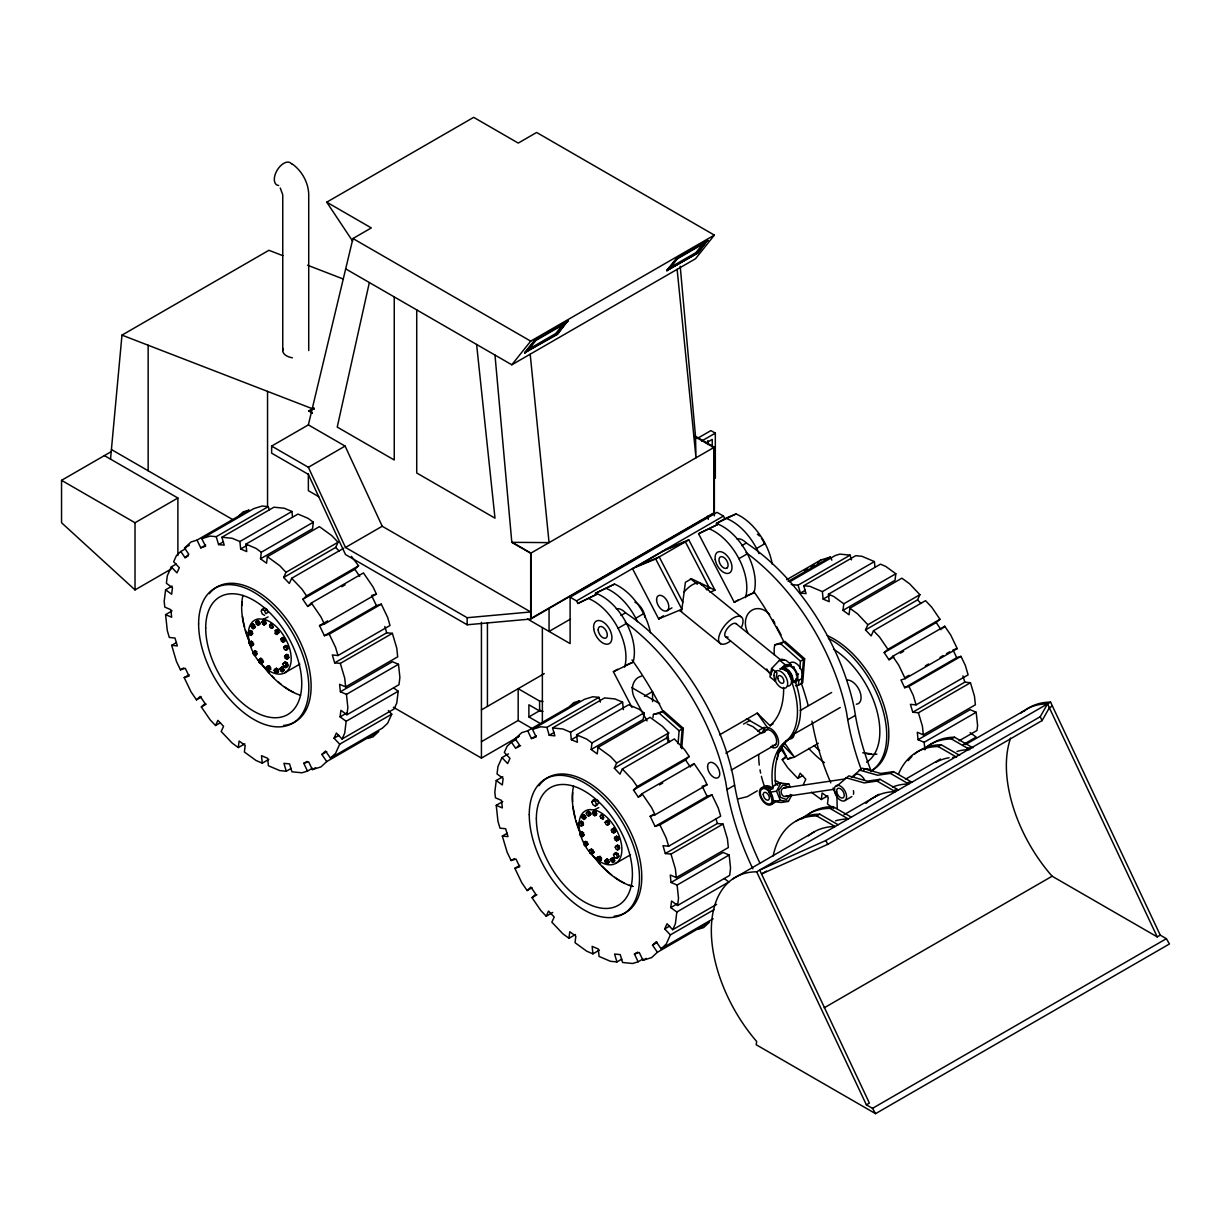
<?xml version="1.0" encoding="UTF-8"?>
<svg xmlns="http://www.w3.org/2000/svg" width="1231" height="1231" viewBox="0 0 1231 1231"><rect width="100%" height="100%" fill="white"/><g stroke="black" fill="none" stroke-linecap="round" stroke-linejoin="round"><path stroke-width="1.5" d="M678.066 743.693L679.112 730.737L659.354 713.318L653.461 714.426A31.114 17.926 60.1 0 0 652.953 717.565M680.681 747.479L682.189 728.983L662.416 711.564L653.461 714.426M681.682 748.663L683.328 728.321L663.571 710.903L659.354 713.318M795.534 685.759L798.473 685.221L798.934 679.666M799.827 668.571L800.427 661.17L780.669 643.751L774.776 644.844A31.114 17.926 60.1 0 0 774.468 655.077M780.669 643.751L784.886 641.32L804.643 658.739L802.704 682.79L798.473 685.221M110.528 459.117L121.977 335.124L268.927 250.293L282.884 255.679M172.094 586.064L165.585 589.818L164.169 601.405L164.785 607.098L170.847 609.684L171.663 617.223L165.585 614.638L167.308 630.672L169.324 637.473L174.987 638.027L177.326 645.906L171.663 645.352L176.479 661.539L180.449 669.818L185.312 668.325L189.035 676.081L184.188 677.589L191.067 691.93L196.483 699.839L201.361 697.023M343.711 548.226L291.67 578.278L289.331 583.448L283.669 577.477L335.709 547.426L338.048 542.255L331.831 535.685L319.414 526.637L267.373 556.674L266.573 563.229L260.51 558.797L261.311 552.242L313.351 522.206L308.058 518.343L297.994 514.066L245.954 544.117L246.754 551.58L240.676 548.995L239.891 541.532L232.244 538.286L221.888 537.255L224.227 545.133L218.579 544.579L216.225 536.685L210.101 536.085L201.807 538.639L205.546 546.241L200.761 547.872L197.037 540.117L191.067 541.963L184.527 548.026L188.789 554.242L185.05 557.705L180.803 551.488L185.681 548.657M196.483 699.839L200.207 696.392L205.069 703.501L201.345 706.948L210.101 719.766L215.548 725.521L217.887 720.335L223.55 726.305L221.195 731.491L232.244 743.139L238.306 747.571L239.106 741.031L245.184 745.447L244.384 752.003L256.017 760.481L262.28 763.143L268.789 759.389M313.351 522.206L312.551 528.745L260.51 558.797M312.366 768.252L307.488 771.068L303.765 763.312L308.627 761.804L312.351 769.575L320.952 766.913L326.723 761.574L321.86 754.465L325.584 751.002L330.447 758.111L335.555 753.372L339.71 744.186L334.047 738.215L336.386 733.045L342.049 739.015L344.726 733.091L346.157 721.289L340.095 716.873L340.895 710.318L346.957 714.749L398.998 684.698L399.89 677.404L398.49 664.309L392.427 661.724L340.387 691.776L339.587 684.298L345.649 686.883L397.69 656.846L396.767 648.152L392.366 633.35L386.703 632.796L334.663 662.847L332.324 654.954L337.986 655.523L390.027 625.471L387.596 617.285L381.287 604.159L376.424 605.652L324.384 635.704L319.521 625.594L327.661 620.901M346.957 714.749L347.85 707.456L346.45 694.361L340.387 691.776M393.658 687.929L398.198 691.253L396.767 703.055L394.089 708.964L342.049 739.015M502.756 776.761L496.247 780.516L494.831 792.118L495.447 797.811L501.509 800.381L502.325 807.921L496.247 805.336L497.97 821.369L499.986 828.171L505.649 828.725L507.988 836.618L502.325 836.049L507.141 852.237L511.111 860.515L515.974 859.023L519.697 866.778L514.85 868.286L521.729 882.627L527.145 890.552L532.023 887.72M641.597 795.241L638.335 797.134L633.488 790.025L685.529 759.973L689.252 756.511L684.636 749.756L674.373 738.923L622.332 768.975L619.993 774.145L614.331 768.175L666.371 738.138L668.71 732.953L662.493 726.382L650.076 717.334L598.035 747.386L597.235 753.926L591.172 749.494L591.973 742.955L644.013 712.903L638.72 709.041L628.656 704.763L576.616 734.815L577.416 742.278L571.338 739.708L570.538 732.23L562.906 728.983L552.55 727.952L554.889 735.846L549.241 735.276L546.887 727.398L540.763 726.782L532.469 729.352L536.208 736.954L531.423 738.585L527.699 730.814L521.729 732.66L515.189 738.723L519.436 744.94L515.712 748.402L511.465 742.185L516.343 739.369M527.145 890.552L530.869 887.089L535.731 894.198L532.007 897.645L540.763 910.463L546.21 916.218L548.549 911.048L554.212 917.018L551.857 922.188L562.906 933.852L568.968 938.268L569.768 931.729L575.846 936.16L575.046 942.7L586.679 951.178L592.942 953.856L599.451 950.086M644.013 712.903L643.213 719.458L591.172 749.494M643.028 958.949L638.15 961.765L634.427 954.01L639.274 952.517L643.013 960.272L651.614 957.61L657.385 952.271L652.522 945.162L656.246 941.7L661.109 948.809L666.202 944.085L670.372 934.898L664.709 928.928L667.048 923.742L672.711 929.713L675.388 923.804L676.819 912.002L670.757 907.57L671.557 901.015L677.619 905.447L729.66 875.395L730.552 868.117L729.152 855.006L723.089 852.437L671.049 882.473L670.249 875.01L676.311 877.58L728.352 847.543L727.429 838.865L723.028 824.062L717.365 823.493L665.325 853.545L662.986 845.666L668.648 846.22L720.689 816.168L718.258 807.982L711.949 794.857L707.086 796.365L655.046 826.401L650.183 816.291L653.446 814.414M677.619 905.447L678.512 898.153L677.112 885.058L671.049 882.473M893.86 656.939L888.982 659.754L884.181 652.599L936.222 622.547L939.976 619.27L931.682 607.145L925.543 600.666L873.502 630.703L871.163 635.888L865.501 629.918L917.541 599.866L919.896 594.696L909.54 583.756L901.892 578.185L849.852 608.237L849.051 614.777L842.989 610.361L843.789 603.805L895.829 573.754L885.766 566.429L880.473 564.167L828.432 594.219L829.232 601.682L823.154 599.112L822.354 591.634L809.952 586.356L803.72 585.741L806.074 593.619L800.412 593.065L798.073 585.187L791.225 584.51M811.383 792.256L821.323 799.519L822.123 792.964L828.263 797.442L827.463 803.997L833.726 808.567M895.829 573.754L895.029 580.309L842.989 610.361M714.98 590.157L688.791 539.855L655.692 558.966L632.472 568.599L658.662 618.901L681.882 609.268L685.39 582.309L691.514 578.77L714.98 590.157L710.01 592.234M777.238 759.204L778.777 749.802M771.591 668.51L769.944 676.912L775.392 681.343L777.038 672.942L771.591 668.51L779.577 660.185L785.917 660.247L791.348 664.678L785.024 664.617L779.577 660.185M369.346 282.545L337.232 427.08L394.243 459.994L394.243 296.917M714.365 513.035L530.699 619.039L467.165 624.779L345.48 554.535L308.365 474.366L271.636 453.162L271.636 446.084L308.365 424.88L352.943 238.522L371.316 227.92L326.738 202.176L473.673 117.345L518.251 143.088L536.624 132.471L714.365 235.106L695.5 258.756L511.819 364.791L345.68 268.881M771.929 672.034L772.452 670.341M769.313 787.825A8.663 4.986 60.1 0 1 770.883 789.071L772.96 788.809L772.314 783.178A81.015 46.67 60.1 0 1 785.717 741.216L787.348 740.016A68.305 39.346 60.1 0 0 792.672 684.651L792.333 681.374A8.663 4.986 60.1 0 0 789.302 671.757A8.663 4.986 60.1 0 0 781.962 668.848M794.826 681.005L795.749 682.882A68.305 39.346 60.1 0 1 790.41 738.246L785.717 741.216M176.202 564.075L171.324 566.891L167.308 575.769L166.385 583.279L172.463 587.695L171.663 594.25L165.585 589.818M283.669 577.477L286.007 572.307L338.048 542.255M388.35 710.564L391.75 714.149L387.596 723.336L382.487 728.06L330.447 758.111M508.48 753.849L501.986 757.604L497.97 766.482L497.047 773.976L503.125 778.407L502.325 784.947L496.247 780.516M614.331 768.175L616.669 763.005L668.71 732.953M778.638 751.449L781.116 749.14L785.978 756.249L782.254 759.712L787.809 767.836L797.811 778.407L800.165 773.237L805.813 779.208L803.474 784.378M865.501 629.918L867.855 624.733L919.896 594.696M783.393 666.802L782.516 668.618A8.663 4.986 60.1 0 1 790.487 672.618A8.663 4.986 60.1 0 1 792.056 682.666M791.872 794.903L788.409 801.396L781.008 802.504L772.914 801.458L769.144 792.287L771.052 788.732L776.299 783.747L780.869 783.085L788.963 784.116L790.21 787.178M788.409 801.396L780.316 800.365L776.546 791.194L780.869 783.085M774.653 800.535C771.975 803.243 777.469 799.642 774.084 801.643M756.68 871.81L866.378 1104.822L869.394 1103.084L759.696 870.071L825.863 840.481L1040.241 716.704L1047.535 703.886L1157.248 936.899L1160.264 935.145L1166.388 938.684L1169.45 943.977L875.564 1113.655L756.173 1044.734L756.68 1041.488A116.237 67.105 60 0 1 711.333 930.467A116.237 67.105 60 0 1 756.68 871.81L1050.566 702.132L1160.264 935.145M766.513 871.086L761.527 873.964L827.694 844.374L1042.072 720.597L1049.366 707.779L1052.397 706.025M250.801 625.871L253.094 623.886L255.386 626.748L254.632 627.841L253.094 628.718L250.801 625.871L253.094 623.886M262.28 609.407L264.573 610.73L265.727 613.684L268.019 612.361L266.865 609.407L264.573 608.068L262.28 609.407L261.126 611.038L262.28 613.992L264.573 615.315M248.354 632.503L250.647 630.534L252.186 631.411L252.186 634.473L250.647 635.365L249.124 634.473L248.354 632.503L250.647 630.534M255.617 622.471L257.91 620.501L260.218 623.363L259.449 624.44L257.91 625.333L255.617 622.471L257.91 620.501M253.094 628.718L255.386 626.748M250.647 635.365L252.94 633.38M257.91 625.333L260.218 623.363M261.726 622.178L264.019 620.209L265.557 621.086L265.557 624.148L264.019 625.04L261.726 622.178L264.019 620.209L263.28 619.285L268.096 616.916M249.031 643.182L251.324 641.197L253.617 644.059L252.847 645.152L251.324 646.029L249.031 643.182L251.324 641.197M264.019 625.04L266.327 623.055M251.324 646.029L253.617 644.059M269.558 625.548L270.989 624.071L272.528 624.963L272.528 628.025L270.312 627.533L269.558 625.548L270.989 624.071M252.77 652.676L255.063 650.707L256.602 651.599L256.602 654.661L255.063 655.538L253.54 654.661L252.77 652.676L255.063 650.707M271.851 628.41L273.282 626.933M255.063 655.538L257.356 653.569M275.236 630.518L275.236 633.58L276.76 634.457L279.052 632.488L278.298 630.518L276.76 629.626L275.236 630.518L276.76 631.395L276.76 634.457M275.99 630.718L276.76 629.626M258.464 660.37L260.849 658.262L263.434 661.478L262.572 662.693L261.049 663.586L259.326 662.586L258.464 660.37L260.849 658.262M261.049 663.586L263.434 661.478M280.653 639.458L282.945 637.489L285.253 640.335L284.484 641.428L282.945 642.305L280.653 639.458L282.945 637.489M282.945 642.305L285.253 640.335M283.638 647.475L285.946 645.506L287.469 646.383L287.469 649.445L285.946 650.322L284.407 649.445L283.638 647.475L285.946 645.506M285.946 650.322L288.239 648.352M274.113 670.249L276.406 668.279L277.944 669.156L277.944 672.218L276.406 673.111L274.882 672.218L274.113 670.249L276.406 668.279M284.576 656.385L286.869 654.415L288.408 655.292L288.408 658.354L286.869 659.231L285.346 658.354L284.576 656.385L286.869 654.415M276.406 673.111L278.698 671.126M282.853 664.078L285.346 661.832L287.254 662.94L288.223 665.402L287.254 666.771L285.73 667.648L283.822 666.54L282.853 664.078L285.346 661.832M279.729 668.941L282.037 666.971L284.33 669.833L283.561 670.926L282.037 671.803L279.729 668.941L282.037 666.971M286.869 659.231L289.177 657.262M282.037 671.803L284.33 669.833M285.73 667.648L288.223 665.402M581.463 816.568L583.756 814.599L586.048 817.446L585.294 818.538L583.756 819.415L581.463 816.568L583.756 814.599M597.527 804.689L595.235 806.013L592.942 804.689L591.788 801.735L595.235 798.781M579.016 823.2L581.309 821.231L582.848 822.108L582.848 825.17L581.309 826.063L579.786 825.17L579.016 823.2L581.309 821.231M586.279 813.168L588.572 811.198L590.88 814.06L590.111 815.153L588.572 816.03L587.049 815.153L586.279 813.168L588.572 811.198M583.756 819.415L586.048 817.446M581.309 826.063L583.602 824.093M595.235 806.013L598.681 803.058L597.527 800.104L595.235 801.427L592.942 800.104M588.572 816.03L590.88 814.06M592.388 812.875L594.681 810.906L596.219 811.783L596.219 814.845L594.681 815.738L592.388 812.875L594.681 810.906L593.942 809.983L598.758 807.613M579.693 833.879L581.986 831.91L583.509 832.787L583.509 835.849L581.986 836.741L580.447 835.849L579.693 833.879L581.986 831.91M594.681 815.738L596.989 813.768M581.986 836.741L584.279 834.756M600.205 816.261L601.651 814.784L603.19 815.661L603.19 818.723L600.974 818.23L600.205 816.261L601.651 814.784M584.202 842.296L584.202 845.358L585.725 846.236L588.018 844.266L587.264 842.296L585.725 841.419L584.202 842.296L585.725 843.173L585.725 846.236M584.956 842.496L585.725 841.419M602.513 819.107L603.944 817.63M605.129 822.308L607.422 820.338L608.96 821.215L608.96 824.278L607.422 825.17L605.898 824.278L605.129 822.308L607.422 820.338M589.126 851.067L591.511 848.959L594.096 852.175L593.234 853.391L591.711 854.283L589.126 851.067L591.511 848.959M607.422 825.17L609.714 823.185M591.711 854.283L594.096 852.175M611.315 830.156L613.607 828.186L615.146 829.063L615.146 832.125L613.607 833.018L612.084 832.125L611.315 830.156L613.607 828.186M613.607 833.018L615.915 831.033M615.069 837.08L614.3 838.173L616.608 841.035L618.901 839.05L618.131 837.08L616.608 836.203L615.069 837.08L616.608 837.972L616.608 841.035M615.839 837.295L616.608 836.203M604.775 860.946L607.068 858.976L608.606 859.869L608.606 862.916L607.068 863.808L605.544 862.916L604.775 860.946L607.068 858.976M615.238 847.082L617.531 845.112L619.07 845.989L619.07 849.051L617.531 849.944L616.008 849.051L615.238 847.082L617.531 845.112M607.068 863.808L609.36 861.838M613.515 854.776L616.008 852.529L617.916 853.637L618.885 856.099L617.916 857.468L616.392 858.346L614.484 857.238L613.515 854.776L616.008 852.529M610.391 859.653L612.699 857.668L614.223 858.561L614.223 861.623L612.699 862.5L610.391 859.653L612.699 857.668M617.531 849.944L619.839 847.974M612.699 862.5L614.992 860.531M616.392 858.346L618.885 856.099M511.819 364.791L530.699 341.141L714.365 235.106M524.606 352.728L535.008 339.679L567.737 320.783L557.643 334.263L524.606 352.728L557.32 333.832L567.737 320.783M524.929 353.143L535.331 340.095L568.06 321.214M564.337 322.814L564.983 323.661L535.9 340.448L527.314 351.189L526.668 350.343M528.284 349.404L555.75 333.555L563.259 324.153M564.983 323.661L556.397 334.401L555.75 333.555M666.725 270.497L676.635 258.095L707.625 240.199L698.039 253.032L666.725 270.497L697.715 252.601L707.625 240.199M667.048 270.928L676.958 258.525L707.948 240.63M668.895 269.451L677.465 258.71L705.225 242.692L704.578 241.845L695.992 252.586L668.248 268.604L668.895 269.451L696.654 253.432L705.225 242.692M790.517 794.41L786.394 799.535L780.5 797.365L778.746 790.071L782.87 784.947L788.763 787.117M780.454 669.372L785.024 664.617M836.634 786.332L848.775 775.884L867.24 781.146L880.057 779.315L898.415 789.917A116.53 67.274 60 0 0 894.614 790.071M851.375 777.407L862.223 768.206L880.688 773.468L893.506 771.637L911.848 782.224A116.53 67.274 60 0 0 908.078 782.393M180.803 551.488L176.479 555.489L173.663 561.721L179.326 567.691L176.972 572.877L171.324 566.891M239.183 515.558L243.123 511.911L249.077 510.065L197.037 540.117M310.935 604.544L307.673 606.421L302.826 599.312L306.55 595.866L358.59 565.814L351.404 556.35M307.673 606.421L311.397 602.975L363.453 572.923L372.993 586.895L376.424 594.05L324.384 624.086L319.521 625.594M302.826 599.312L354.867 569.276L358.59 565.814M511.465 742.185L507.141 746.201L504.325 752.418L509.973 758.388L507.634 763.574L501.986 757.604M569.845 706.255L573.784 702.609L579.739 700.778L527.699 730.814M817.399 563.167L820.831 559.997L830.371 557.043L831.864 560.151M633.488 790.025L637.212 786.563L689.252 756.511M638.335 797.134L642.059 793.672L694.115 763.62L703.655 777.592L707.086 784.747L655.046 814.799L650.183 816.291M691.622 765.928L694.115 763.62M888.982 659.754L892.706 656.308L944.746 626.256L950.701 634.981L957.241 648.599L905.2 678.65L900.954 679.958L904.677 687.714L908.94 686.406L960.98 656.354L965.304 665.371L968.12 674.85L916.079 704.886L910.417 704.332L912.756 712.21L918.418 712.78L970.459 682.728L974.475 696.238L975.383 704.794L923.342 734.845L917.28 732.26L918.08 739.723L924.142 742.308L976.183 712.272L977.599 725.49L976.999 730.475L959.103 740.8M942.269 628.564L944.746 626.256M884.181 652.599L887.936 649.322L939.976 619.27M787.009 795.565C782.285 799.627 778.361 789.348 783.855 787.994L844.512 779.023M757.327 790.841L747.248 796.672L738.508 798.811M706.132 589.341L709.056 587.295L685.39 541.825L662.17 551.457M782.978 668.033L788.456 666.263M706.763 589.664L709.764 587.633L706.717 589.649M663.463 615.777L658.662 618.901L661.001 617.547M171.278 568.968L135.025 589.911L61.55 522.744L61.55 480.336L111.005 451.777M312.274 413.216L308.95 410.846L313.936 407.969M308.95 411.292L313.936 408.415M61.55 480.336L135.025 522.744L177.88 498.001L177.88 555.566M308.365 467.288L345.095 446.084L382.226 526.253L530.699 611.961L467.165 617.716L345.48 547.456L308.365 467.288L271.636 446.084M184.527 548.026L189.405 545.21M201.807 538.639L253.848 508.603L262.141 506.033L268.266 506.649L269.204 509.803M216.225 536.685L268.266 506.649M200.761 547.872L205.639 545.056M185.05 557.705L188.312 555.827M221.888 537.255L273.928 507.203L284.284 508.234L291.932 511.481L292.532 517.082M218.579 544.579L223.457 541.763M239.891 541.532L291.932 511.481M240.676 548.995L247.185 545.241M165.585 614.638L172.094 610.884M171.663 645.352L176.541 642.536M345.48 547.456L382.226 526.253M264.573 610.73L266.865 609.407M256.387 621.378L257.91 622.27L259.449 621.378M251.57 624.779L253.094 625.656L254.632 624.779M256.387 624.44L257.91 623.563L259.449 624.44M251.57 627.841L253.094 626.948L254.632 627.841M180.449 669.818L183.711 667.941M262.495 621.086L264.019 621.978L265.557 621.086M262.495 624.148L264.019 623.271L265.557 624.148M249.124 631.411L250.647 632.303L252.186 631.411M249.124 634.473L250.647 633.596M270.312 624.471L272.528 624.963M270.312 627.533L272.528 628.025M184.188 677.589L189.066 674.757M341.833 586.71L345.08 584.833M249.785 642.09L251.324 642.967L252.847 642.09M249.785 645.152L251.324 644.259L252.847 645.152M276.76 631.395L278.298 630.518M275.236 633.58L276.76 632.688M277.529 633.38L279.052 632.488M253.54 651.599L255.063 652.476L256.602 651.599M281.422 638.366L282.945 639.243L284.484 638.366M281.422 641.428L282.945 640.551L284.484 641.428M259.326 659.139L261.049 660.139L262.572 659.247M259.326 662.586L260.849 661.709M284.407 646.383L285.946 647.26L287.469 646.383M266.542 666.74L269.404 665.74L270.728 669.156L269.204 670.033L267.881 670.156L266.542 666.74L269.404 665.74M285.346 655.292L286.869 656.169L288.408 655.292M266.542 668.495L268.081 667.617M201.345 706.948L206.223 704.132M285.346 658.354L286.869 657.477M269.204 670.033L269.204 668.264L270.728 667.387M324.384 635.704L329.246 634.196L381.287 604.159M267.881 670.156L270.728 669.156M283.822 662.724L285.73 663.817L287.254 662.94M274.882 669.156L276.406 670.049L277.944 669.156M283.822 666.54L285.346 665.663M274.882 672.218L276.406 671.341L277.944 672.218M280.499 667.864L282.037 668.741L283.561 667.864M280.499 670.926L282.037 670.033L283.561 670.926M284.946 672.726L299.872 664.109M697.131 438.559L710.918 430.604L715.319 433.143L715.319 478.213M701.532 441.098L715.319 433.143M215.548 725.521L220.426 722.705M706.132 442.898L712.257 439.375L712.257 446.991M334.663 662.847L340.325 663.401L392.366 633.35M494.985 355.082L511.819 542.332L530.699 553.242L714.365 447.192L714.365 515.851M238.306 747.571L244.815 743.816M346.45 694.361L398.49 664.309M340.095 716.873L346.603 713.103M346.157 721.289L398.198 691.253M527.576 619.039L570.107 643.598L570.107 597.204L717.042 512.358L723.459 516.066L724.797 518.62L736.03 513.958A46.178 26.667 60 0 1 772.268 564.275M334.047 738.215L338.925 735.399M570.107 597.204L576.523 600.897L723.459 516.066M637.904 565.768L664.094 550.657M262.28 763.143L261.48 755.68L267.619 758.281L268.42 765.759L279.776 770.591L286.269 771.237L291.147 768.421M576.523 600.897L577.847 603.452L597.512 593.927A45.932 26.513 60 0 1 633.057 662.201L613.392 671.726L631.98 707.44M698.577 533.746L718.273 524.206A46.178 26.667 60 0 1 753.941 592.726L734.245 602.267L698.577 533.746L718.273 524.206M724.797 518.62L716.227 523.56L736.03 513.958M303.765 763.312L307.011 761.435M577.847 603.452L597.512 593.927M614.546 584.094L595.45 593.296L614.546 584.094A46.178 26.667 60 0 1 650.46 632.719M321.86 754.465L326.738 751.649M339.71 744.186L391.75 714.149M570.522 619.055L549.057 631.441L549.057 608.437M312.351 769.575L315.598 767.698M326.723 761.574L378.763 731.522L372.993 736.861L367.838 738.462M618.116 628.256L626.533 623.409M635.781 618.224L643.613 613.684M738.908 558.674L747.355 553.796M756.557 548.487L765.113 543.548M481.429 709.887L544.287 673.588M667.079 610.684L671.988 607.852M481.429 741.693L518.174 720.489L531.361 728.106M542.994 711.441A59.688 34.453 0 0 1 539.593 710.964L528.884 704.778L528.884 716.919L540.317 710.318M613.392 671.726L617.593 669.295M734.245 602.267L738.462 599.82M786.671 579.709L820.831 559.997M804.382 570.692L807.628 568.814M810.89 566.937L814.137 565.06M393.351 707.24L481.429 758.096L519.405 736.169M515.189 738.723L518.451 736.846M788.086 581.463L830.371 557.043M532.469 729.352L584.51 699.3L592.803 696.746L598.928 697.346L600.343 702.085M789.702 581.832L835.233 555.55L839.85 554.119L850.113 555.135L851.513 559.874M546.887 727.398L598.928 697.346M531.423 738.585L536.301 735.769M517.343 747.463L520.59 745.586M798.073 585.187L850.113 555.135M552.55 727.952L604.59 697.915L614.946 698.931L622.594 702.178L623.378 709.656M803.72 585.741L855.776 555.689L861.992 556.32L874.395 561.582L874.995 567.199M549.241 735.276L554.119 732.46M800.412 593.065L805.289 590.249M570.538 732.23L622.594 702.178M822.354 591.634L874.395 561.582M644.413 696.284L652.568 691.56L652.568 701.608M571.338 739.708L577.847 735.938M823.154 599.112L829.663 595.358M496.247 805.336L502.756 801.581M683.328 728.321L679.112 730.737M804.643 658.739L800.427 661.17M502.325 836.049L507.203 833.233M591.788 801.735L594.081 800.412M719.596 734.845L757.219 713.118L770.298 725.951M587.049 812.091L588.572 812.968L590.111 812.091M743.57 724.074L750.171 720.258M582.232 815.476L583.756 816.368L585.294 815.476M582.232 818.538L583.756 817.661L585.294 818.538M511.111 860.515L514.373 858.638M593.157 811.783L594.681 812.675L596.219 811.783M593.157 814.845L594.681 813.968L596.219 814.845M579.786 822.108L581.309 823L582.848 822.108M600.974 815.168L603.19 815.661M600.974 818.23L603.19 818.723M514.85 868.286L519.728 865.47M659.477 784.916L662.74 783.039M757.665 731.106L764.282 727.29M580.447 832.787L581.986 833.679L583.509 832.787M580.447 835.849L581.986 834.972L583.509 835.849M605.898 821.215L607.422 822.108L608.96 821.215M900.369 653.184L903.616 651.307M585.725 843.173L587.264 842.296M586.495 845.158L588.018 844.266M612.084 829.063L613.607 829.956L615.146 829.063M612.084 832.125L613.607 831.248L615.146 832.125M589.988 849.836L591.711 850.836L593.234 849.959M589.988 853.283L591.511 852.406L593.234 853.391M616.608 837.972L618.131 837.08M615.069 840.142L616.608 839.265L618.131 840.142M617.362 839.942L618.901 839.05M905.831 677.142L909.093 675.265M925.343 665.879L928.605 663.986M939.992 657.416L943.238 655.538M946.485 653.661L949.747 651.784M779.023 751.664L782.27 749.787M597.204 857.438L600.066 856.437L601.39 858.084L601.39 859.853L599.866 860.731L598.543 860.854L597.204 857.438L600.066 856.437M616.008 845.989L617.531 846.882L619.07 845.989M597.204 859.207L598.743 858.315M532.007 897.645L536.885 894.829M599.866 860.731L599.866 858.961L601.39 858.084M655.046 826.401L659.908 824.908L711.949 794.857M598.543 860.854L601.39 859.853M904.677 687.714L956.718 657.677L960.98 656.354M614.484 853.422L616.392 854.529L617.916 853.637M605.544 859.869L607.068 860.746L608.606 859.869M782.254 759.712L785.501 757.834M605.544 862.916L607.068 862.039L608.606 862.916M611.161 858.561L612.699 859.438L614.223 858.561M781.393 746.432L787.64 759.25L790.825 757.404M611.161 861.623L612.699 860.731L614.223 861.623M818.353 743.309L794.395 757.127L787.64 759.25M615.608 863.423L630.534 854.806M546.21 916.218L552.719 912.463M797.811 778.407L802.689 775.592M912.756 712.21L964.796 682.174L970.459 682.728M665.325 853.545L670.987 854.099L723.028 824.062M568.968 938.268L575.477 934.514M918.08 739.723L970.12 709.687L976.183 712.272M821.323 799.519L827.832 795.765M677.112 885.058L729.152 855.006M773.176 855.976A116.53 67.274 60 0 1 816.722 815.938L819.784 814.168L838.142 824.77M845.712 777.653L864.177 782.916L876.995 781.07L880.057 779.315M859.161 769.975L877.641 775.238L890.444 773.391L893.506 771.637M801.858 818.892A116.53 67.274 60 0 1 829.956 808.382L833.018 806.613L851.39 817.215M844.774 800.642L851.852 796.549M898.461 774.13A116.53 67.274 60 0 1 938.222 746.54L941.284 744.77L959.657 755.372M924.712 748.325A116.53 67.274 60 0 1 951.471 738.985L954.533 737.215L972.89 747.817M670.757 907.57L677.265 903.816M963.181 744.601L976.183 737.092L970.12 732.66M732.676 878.98L814.122 831.971M844.035 814.691L878.934 794.549M905.539 779.192L940.438 759.035M965.366 744.647L1023.546 711.056M676.819 912.002L728.86 881.95L724.32 878.626M664.709 928.928L669.587 926.097M592.942 953.856L592.142 946.377L598.281 948.993L599.082 956.456L610.438 961.288L616.931 961.934L621.809 959.118M672.711 929.713L716.611 904.37M634.427 954.01L637.673 952.132M652.522 945.162L657.4 942.346M670.372 934.898L714.272 909.54M661.109 948.809L713.149 918.772M643.013 960.272L646.26 958.395M657.385 952.271L709.425 922.219L703.655 927.574L698.5 929.159M824.185 1007.82L1052.136 876.21L1157.248 936.899M866.378 1104.822L872.502 1108.346L1166.388 938.684M741.739 545.641L746.34 543.009A170.77 98.357 60.1 0 1 854.145 707.671L855.407 715.38A202.53 116.653 60.1 0 0 871.317 771.514M620.947 615.469L625.548 612.838A170.77 98.357 60.1 0 1 733.353 777.5L734.615 785.209A202.53 116.653 60.1 0 0 759.758 862.808M774.776 644.844L783.732 641.982L803.504 659.416L801.55 683.451L800.75 683.605M791.872 682.513L796.472 679.866M773.068 723.859L769.99 725.628A86.478 49.809 60.1 0 0 783.624 687.467M725.875 753.218L767.19 729.491M800.227 710.518L831.633 692.484M731.199 770.129L775.822 744.509M793.995 734.061L840.265 707.502M861.146 769.267A202.53 116.653 60.1 0 1 847.744 719.781L855.407 715.38M752.864 868.855A202.53 116.653 60.1 0 1 726.952 789.625L734.615 785.209M775.422 800.827L772.145 802.535L774.915 801.212M665.571 549.488L688.791 539.855M635.996 566.568L659.216 556.935L682.79 602.236M745.909 596.05L753.941 592.726M626.625 664.863L633.057 662.201M376.424 594.05L371.577 595.542L376.424 605.652M307.488 771.068L301.934 772.791L291.916 771.791L289.577 763.912L283.915 763.343L286.269 771.237M957.241 648.599L952.994 649.906L956.718 657.677M707.086 784.747L702.224 786.24L707.086 796.365M638.15 961.765L632.596 963.488L622.578 962.488L620.239 954.61L614.577 954.056L616.931 961.934M785.255 784.67L788.963 784.116M769.144 792.287L776.546 791.194M785.409 796.488L834.695 789.194M772.914 801.458L780.316 800.365M783.855 787.994L785.655 788.209M511.819 542.332L549.057 542.625L530.192 354.189M307.565 265.219L343.203 279.006M121.977 335.124L314.182 409.415M828.432 594.219L833.726 596.466L843.789 603.805M245.954 544.117L256.017 548.395L261.311 552.242M576.616 734.815L586.679 739.092L591.973 742.955M747.248 724.12L752.941 726.659L761.343 733.553M352.943 238.522L530.699 341.141M680.204 266.235L695.5 436.297L714.365 447.192M694.192 436.205L713.795 447.53L713.795 512.912L530.884 618.516L530.884 553.119L511.757 542.086M951.471 738.985L969.828 749.587A116.53 67.274 60 0 0 957.026 751.433M938.222 746.54L956.595 757.142A116.53 67.274 60 0 0 952.794 757.311M308.95 410.846L312.274 412.77M308.365 424.88L345.095 446.084M890.444 773.391L908.786 783.993A116.53 67.274 60 0 0 892.644 787.009M876.995 781.07L895.352 791.687A116.53 67.274 60 0 0 865.947 803.443M746.478 718.689L764.543 729.121M318.691 496.632L308.365 490.677L308.365 473.627M631.657 687.514L659.647 703.67M829.956 808.382L848.328 818.984A116.53 67.274 60 0 0 835.526 820.831M816.722 815.938L835.08 826.54A116.53 67.274 60 0 0 808.336 835.88M111.421 449.546L232.721 519.59M542.994 701.532A59.688 34.453 0 0 1 539.593 701.055L518.174 688.683L518.174 720.489M104.404 455.593L177.88 498.001M528.884 716.919L539.593 723.105M588.572 814.26L590.111 815.153M581.309 824.293L582.848 825.17M849.852 608.237L857.499 613.807L867.855 624.733M598.035 747.386L610.438 756.434L616.669 763.005M267.373 556.674L279.776 565.721L286.007 572.307M292.178 163.892C301.857 170.847 308.273 182.28 308.719 194.221L308.719 350.543M700.116 583.479L740.985 616.731M690.406 578.585L697.331 584.217M735.876 623.486L781.531 660.632M725.721 636.981L771.375 674.126M720.612 643.751L679.758 610.514A16.972 7.632 -50.9 0 0 681.851 611.007M776.299 783.747L777.223 784.655M782.747 745.017L794.395 757.127L784.639 743.047M917.541 599.866L920.942 603.452M873.502 630.703L879.642 637.181L887.936 649.322M666.371 738.138L669.772 741.724M622.332 768.975L632.596 779.808L637.212 786.563M335.709 547.426L339.11 551.011M291.67 578.278L301.934 589.11L306.55 595.866M598.543 857.315L599.866 858.961M267.881 666.617L269.204 668.264M695.992 252.586L696.654 253.432M676.819 257.864L677.465 258.71M535.008 339.679L535.9 340.448M757.219 713.118L767.913 728.337M892.706 656.308L898.661 665.017L905.2 678.65M685.529 759.973L690.376 767.082M642.059 793.672L651.614 807.644L655.046 814.799M354.867 569.276L359.714 576.385M311.397 602.975L320.952 616.946L324.384 624.086M936.222 622.547L941.023 629.718M326.738 202.176L352.651 241.138M280.237 188.02L282.745 194.729L282.745 350.543M872.502 1108.346L875.564 1113.655M647.044 720.92L634.596 698.085A15.957 13.002 67.5 0 1 641.536 676.142M773.114 620.055L774.868 623.348M776.638 626.641L781.054 634.857M655.692 558.966L681.882 609.268M908.94 686.406L913.264 695.407L916.079 704.886M659.908 824.908L666.202 838.034L668.648 846.22M329.246 634.196L335.555 647.337L337.986 655.523M1040.241 716.704L1042.072 720.597M825.863 840.481L827.694 844.374M772.776 619.809L773.868 622.609M613.607 829.956L614.377 831.925M617.531 846.882L618.301 848.851M607.422 822.108L608.191 824.078M602.513 816.045L603.267 818.03M616.392 854.529L617.346 856.991M595.235 801.427L596.373 804.382M594.681 812.675L595.45 814.645M612.699 859.438L613.453 861.423M588.572 812.968L589.341 814.937M607.068 860.746L607.837 862.716M583.756 816.368L584.525 818.338M581.309 823L582.078 824.97M591.711 850.836L592.557 853.052M581.986 833.679L582.755 835.649M282.945 639.243L283.715 641.228M285.946 647.26L286.7 649.245M286.869 656.169L287.639 658.154M271.851 625.348L272.605 627.318M285.73 663.817L286.685 666.294M264.019 621.978L264.788 623.948M282.037 668.741L282.791 670.71M257.91 622.27L258.679 624.24M276.406 670.049L277.175 672.018M253.094 625.656L253.863 627.625M250.647 632.303L251.416 634.273M261.049 660.139L261.911 662.355M251.324 642.967L252.093 644.952M255.063 652.476L255.833 654.446M765.005 787.625L763.836 784.578A71.552 41.223 60.1 0 1 761.404 776.346M962.934 675.865L964.796 682.174M918.418 712.78L922.434 726.29L923.342 734.845M715.965 818.769L717.365 823.493M670.987 854.099L675.388 868.901L676.311 877.58M384.841 626.487L386.703 632.796M340.325 663.401L344.726 678.204L345.649 686.883M847.744 719.781L846.466 712.072A170.77 98.357 60.1 0 0 746.048 552.55M726.952 789.625L725.69 781.9A170.77 98.357 60.1 0 0 625.271 622.378M775.807 785.132L775.376 781.423A81.015 46.67 60.1 0 1 788.794 739.446M924.142 742.308L924.958 749.864M476.612 344.465L494.985 518.159L416.724 472.981L416.724 309.889M677.127 269.358L696.007 457.794L695.5 436.297M836.88 795.641L837.234 808.659M708.256 515.62L708.256 519.39M707.856 440.636L707.856 444.453M542.363 627.579L542.363 722.582M539.593 701.055L539.593 710.964M530.699 553.242L530.699 619.039M487.43 622.717L487.43 706.425M481.429 622.363L481.429 758.096M467.165 617.716L467.165 624.779M267.542 391.396L267.542 507.372M148.151 345.234L148.151 470.75M135.025 522.744L135.025 589.911M278.668 185.496A12.987 7.278 -58.6 0 1 277.19 170.155A12.987 7.278 -58.6 0 1 291.578 163.985M292.378 357.79A12.987 7.494 0 0 1 283.192 348.604M747.74 632.549A17.311 14.095 67.5 0 1 750.479 611.207A17.311 14.095 67.5 0 1 769.744 614.684M771.314 674.927A17.634 14.357 67.5 0 1 766.713 669.002M589.095 598.789A45.932 26.513 60 0 1 624.625 667.064M606.698 588.633A46.178 26.667 60 0 1 637.443 621.64M709.825 529.084A46.178 26.667 60 0 1 745.494 597.604M757.357 534.208A11.833 6.817 60.1 0 1 759.481 535.962M761.435 538.239A11.833 6.817 60.1 0 1 764.251 543.656M727.475 518.897A46.178 26.667 60 0 1 759.004 553.627M634.919 602.19A12.987 7.478 60.1 0 1 645.044 617.423M300.61 695.3A67.92 39.207 60 0 1 262.495 665.002M251.586 646.752A67.92 39.207 60 0 1 242.922 595.389M209.347 593.65A77.922 44.993 60 0 1 295.702 633.196A77.922 44.993 60 0 1 283.561 725.444M293.547 692.314A68.182 39.361 60 0 1 284.084 686.559M281.16 684.344A68.182 39.361 60 0 1 278.421 682.066M274.359 678.343A68.182 39.361 60 0 1 271.743 675.681M269.327 673.049A68.182 39.361 60 0 1 263.803 666.294M250.339 643.382A68.182 39.361 60 0 1 245.523 630.349M244.584 626.948A68.182 39.361 60 0 1 242.492 616.316M241.876 605.483A68.182 39.361 60 0 1 242.061 601.944M632.78 886.443A67.92 39.207 60 0 1 593.157 855.699M580.063 832.633A67.92 39.207 60 0 1 573.584 786.086M538.947 785.778A77.922 44.993 60 0 1 625.64 822.647A77.922 44.993 60 0 1 614.223 916.141M632.872 886.366A68.182 39.361 60 0 1 629.333 885.212M624.209 883.012A68.182 39.361 60 0 1 614.731 877.257M611.822 875.041A68.182 39.361 60 0 1 602.405 866.378M599.989 863.747A68.182 39.361 60 0 1 594.465 856.991M580.309 832.464A68.182 39.361 60 0 1 576.185 821.046M575.231 817.646A68.182 39.361 60 0 1 573.154 807.013M572.646 801.72A68.182 39.361 60 0 1 572.723 792.641M779.485 660.478A7.848 4.524 60.1 0 1 784.285 660.062M667.756 735.615A7.848 4.524 60.1 0 1 667.756 742.031M795.842 821.354A116.53 67.274 60 0 1 819.784 814.168M809.075 813.799A116.53 67.274 60 0 1 833.018 806.613M908.263 760.635A116.53 67.274 60 0 1 911.879 756.526M914.525 754.111A116.53 67.274 60 0 1 941.284 744.77M935.637 762.451A116.53 67.274 60 0 1 949.086 757.757M836.295 794.718A178.895 103.035 60.1 0 1 833.095 787.963M830.817 782.854A178.895 103.035 60.1 0 1 813.014 726.428A216.256 124.562 60.1 0 0 811.952 721.151M753.787 591.495A216.256 124.562 60.1 0 1 783.378 640.828M801.443 683.62A216.256 124.562 60.1 0 1 808.075 705.148M737.061 539.055A13.264 7.632 60.1 0 1 746.34 543.009M1052.136 876.21A114.56 66.135 60 0 1 1010.605 738.108M1020.714 713.211A116.237 67.105 60 0 1 1047.535 703.886M1023.746 711.472A116.237 67.105 60 0 1 1050.566 702.132M616.285 608.883A13.264 7.632 60.1 0 1 625.548 612.838M631.995 659.908A216.256 124.562 60.1 0 1 662.586 710.656M925.127 748.971A116.53 67.274 60 0 1 954.533 737.215M967.227 748.171A116.53 67.274 60 0 1 970.982 747.863M789.656 663.571A9.74 5.616 60.1 0 1 801.55 670.48A9.74 5.616 60.1 0 1 795.595 678.958M874.472 797.103A116.53 67.274 60 0 1 879.011 794.395M854.191 776.33A8.663 5.001 60 0 1 864.577 779.931M760.65 773.083A71.552 41.223 60.1 0 1 760.004 769.852M759.281 765.082A71.552 41.223 60.1 0 1 758.711 754.818M684.067 592.111A16.972 7.632 -50.9 0 1 701.532 584.91M730.522 641.028A16.972 7.632 -50.9 0 1 718.735 637.52A16.972 7.632 -50.9 0 1 734.584 617.331A16.972 7.632 -50.9 0 1 741.77 626.702M784.362 667.725A9.74 5.616 60.1 0 1 786.132 665.202M787.563 664.755A9.74 5.616 60.1 0 1 796.949 673.111A9.74 5.616 60.1 0 1 794.426 682.528M762.789 733.107A11.171 6.432 60.1 0 1 770.683 728.552A11.171 6.432 60.1 0 1 778.561 742.262A11.171 6.432 60.1 0 1 770.683 746.802M863.67 770.252A8.663 5.001 60 0 1 870.379 770.36M853.437 790.641A8.663 5.001 60 0 1 853.437 794.303M794.21 733.276A11.171 6.432 60.1 0 1 790.271 738.892M772.206 745.37A8.663 4.986 60.1 0 0 776.453 742.739L776.638 741.016A8.663 4.986 60.1 0 0 771.237 730.968A8.663 4.986 60.1 0 0 764.605 732.445M728.09 637.012A8.463 3.816 -50.9 0 1 726.782 629.287A8.463 3.816 -50.9 0 1 736.584 624.209M779.808 668.833A9.74 5.616 60.1 0 1 790.117 675.604A9.74 5.616 60.1 0 1 788.102 686.159M798.473 673.849A4.324 2.493 60.1 0 1 796.149 674.803M793.087 667.541A4.324 2.493 60.1 0 1 794.287 667.048M765.405 786.994A8.663 4.986 60.1 0 1 772.422 788.194M783.27 669.418A8.663 4.986 60.1 0 1 786.44 671.249M787.917 672.818A8.663 4.986 60.1 0 1 790.764 678.758M775.038 780.839A9.648 5.555 60.1 0 1 780.239 783.685M786.563 666.202A8.663 4.986 60.1 0 1 793.903 669.11A8.663 4.986 60.1 0 1 796.934 678.727L796.365 680.128A8.663 4.986 60.1 0 1 794.195 681.528M764.913 787.071A8.663 4.986 60.1 0 1 767.729 787.055M765.313 787.178A8.525 4.909 60.1 0 1 766.728 787.209M768.267 787.763A8.525 4.909 60.1 0 1 769.837 788.809M773.991 801.166A8.525 4.909 60.1 0 1 771.914 802.658M776.069 783.608A9.648 5.555 60.1 0 1 777.792 785.086M775.176 801.073A9.74 5.616 60.1 0 1 771.822 803.812M762.051 788.779A9.74 5.616 60.1 0 1 770.637 788.502M827.324 635.627A77.922 44.993 60 0 1 883.319 703.424A77.922 44.993 60 0 1 872.687 770.006M819.677 750.772A68.182 39.361 60 0 1 814.337 745.74M833.525 649.199A68.182 39.361 60 0 1 876.287 708.548A68.182 39.361 60 0 1 866.593 762.251M847.02 680.051A13.264 7.648 60 0 1 859.823 691.407A13.264 7.648 60 0 1 856.391 704.209M871.302 753.818A67.92 39.207 60 0 1 866.239 753.064M876.903 754.141A68.182 39.361 60 0 1 862.777 752.71M824.431 762.666A77.922 44.993 60 0 1 808.721 748.386M828.432 638.366A77.922 44.993 60 0 1 881.904 706.717A77.922 44.993 60 0 1 870.579 771.221M726.875 568.106L725.951 568.445A6.494 3.739 60.1 0 1 718.996 560.536A6.494 3.739 60.1 0 1 724.982 558.335A6.494 3.739 60.1 0 1 726.875 568.106M264.25 619.378L259.079 618.87A30.298 17.496 60 0 0 257.494 659.662A30.298 17.496 60 0 0 290.885 662.955A30.298 17.496 60 0 0 264.25 619.378M594.912 810.075L589.741 809.567A30.298 17.496 60 0 0 588.156 850.359A30.298 17.496 60 0 0 621.547 853.668A30.298 17.496 60 0 0 594.912 810.075M598.174 629.887A6.494 3.739 60.1 0 0 605.16 638.289A6.494 3.739 60.1 0 0 604.929 628.964A6.494 3.739 60.1 0 0 598.174 629.887M715.242 559.536A11.971 6.894 60.1 0 0 729.044 573.154A11.971 6.894 60.1 0 0 726.336 554.935A11.971 6.894 60.1 0 0 715.242 559.536M593.727 628.964A12.987 7.478 60.1 0 0 608.637 643.921A12.987 7.478 60.1 0 0 605.898 624.24A12.987 7.478 60.1 0 0 593.727 628.964M656.569 599.789A8.663 5.001 60 0 0 665.833 611.099A8.663 5.001 60 0 0 665.694 598.774A8.663 5.001 60 0 0 656.569 599.789M205.7 628.041A67.92 39.207 60 0 0 277.729 717.642A67.92 39.207 60 0 0 277.729 621.593A67.92 39.207 60 0 0 205.7 628.041M198.622 623.948A77.922 44.993 60 0 0 281.268 726.767A77.922 44.993 60 0 0 281.268 616.562A77.922 44.993 60 0 0 198.622 623.948M536.362 818.738A67.92 39.207 60 0 0 608.391 908.355A67.92 39.207 60 0 0 608.391 812.306A67.92 39.207 60 0 0 536.362 818.738M529.268 814.645A77.922 44.993 60 0 0 611.93 917.48A77.922 44.993 60 0 0 611.93 807.259A77.922 44.993 60 0 0 529.268 814.645M773.96 675.496A9.74 5.616 60.1 0 0 784.27 688.36A9.74 5.616 60.1 0 0 784.27 674.588A9.74 5.616 60.1 0 0 773.96 675.496M836.711 791.902A5.416 3.124 60 0 0 843.02 797.903A5.416 3.124 60 0 0 841.635 789.625A5.416 3.124 60 0 0 836.711 791.902M834.326 789.61A8.663 5.001 60 0 0 843.512 801.027A8.663 5.001 60 0 0 843.512 788.794A8.663 5.001 60 0 0 834.326 789.61M707.563 766.667A8.663 4.986 60.1 0 0 716.719 778.115A8.663 4.986 60.1 0 0 716.719 765.867A8.663 4.986 60.1 0 0 707.563 766.667M777.823 678.373A4.324 2.493 60.1 0 0 782.808 683.313A4.324 2.493 60.1 0 0 781.854 676.742A4.324 2.493 60.1 0 0 777.823 678.373M759.619 794.133A9.74 5.616 60.1 0 0 770.991 804.782A9.74 5.616 60.1 0 0 768.344 789.825A9.74 5.616 60.1 0 0 759.619 794.133M760.312 793.164A8.525 4.909 60.1 0 0 769.621 803.981A8.525 4.909 60.1 0 0 769.021 791.595A8.525 4.909 60.1 0 0 760.312 793.164M763.266 794.641A4.324 2.493 60.1 0 0 767.959 800.181A4.324 2.493 60.1 0 0 767.713 793.918A4.324 2.493 60.1 0 0 763.266 794.641"/></g></svg>
